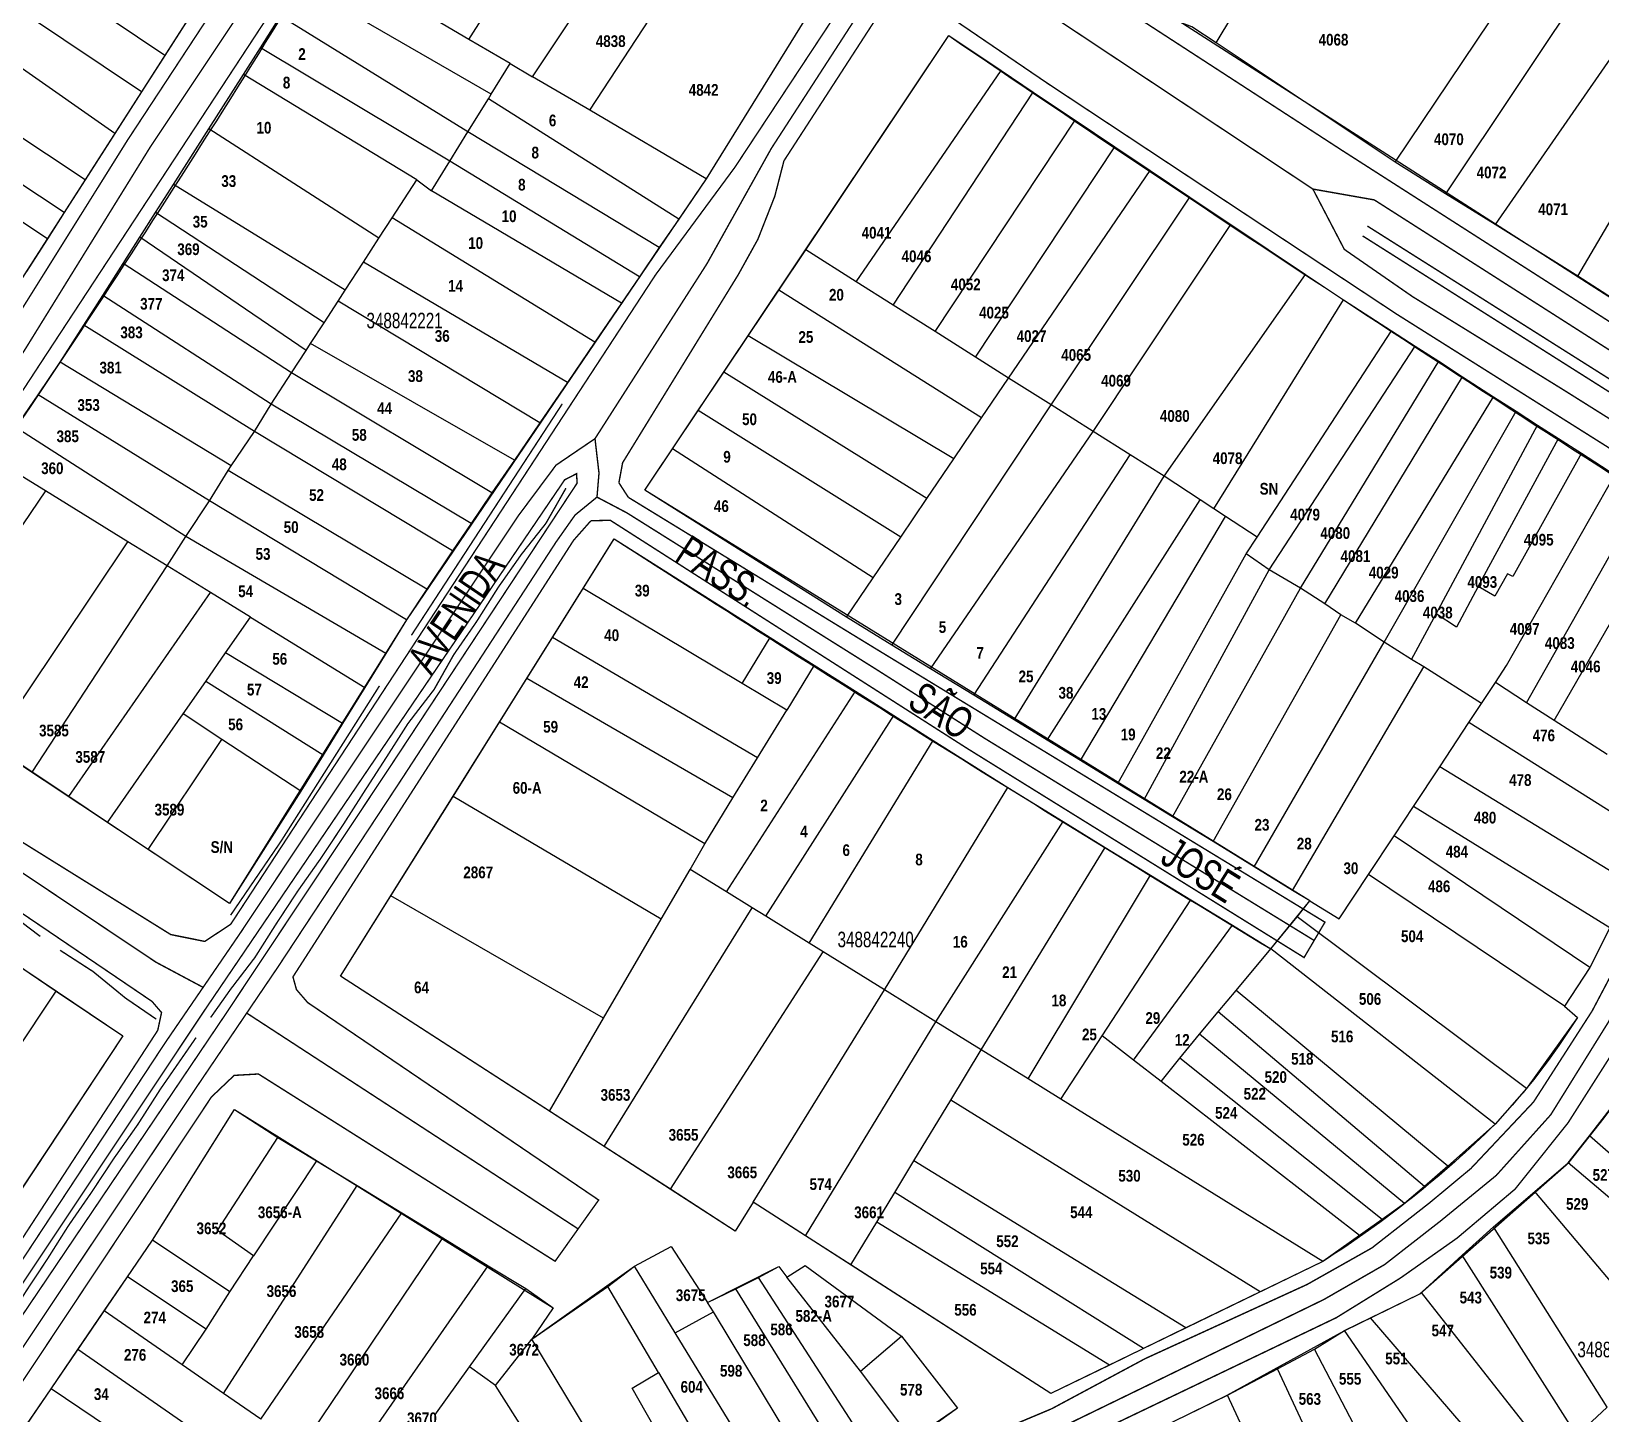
# Model space of a CAD drawing. Extents: x 203136 to 205923, y 4839890 to 4842982.
# Drawn here: x 205319.3 to 205520.8, y 4840427.4 to 4840604.8 of the extents above; entities that cross this region are included whole.
import ezdxf
from ezdxf.enums import TextEntityAlignment as Align

# ---------------------------------------------------------------- set-up
doc = ezdxf.new("R2010")
doc.units = 0
doc.header["$LTSCALE"] = 1.5
doc.header["$MEASUREMENT"] = 0
for name, pattern in [('TRACO_05', [11, 7, -1, 0.5, -1, 0.5, -1]), ('TRACO_13', [8, 5, -1, 1, -1]), ('TRACO_25', [8, 3, -1, 1, -1, 1, -1])]:
    doc.linetypes.add(name, pattern=pattern)
for name, color, linetype in [('CD_MALHA_LOTES', 40, 'CONTINUOUS'), ('CD_TXT_QUADRA', 7, 'CONTINUOUS'), ('HD-VALAS-DRENOS', 170, 'CONTINUOUS'), ('RU-QUADRAS', 210, 'CONTINUOUS'), ('SV-EIXO-RUA-N-PAV', 6, 'CONTINUOUS'), ('SV-EIXO-RUA-PAV', 20, 'CONTINUOUS'), ('SV-RUA-NAO-PAV-S-GUIA-C-GUIA', 7, 'CONTINUOUS'), ('SV-RUA-PAVIM-S-GUIA-C-GUIA', 7, 'CONTINUOUS'), ('SV-TXT-RUA-N-PAV-S-GUIA-C-GUIA', 7, 'CONTINUOUS'), ('SV-TXT-RUA-PAV-S-GUIA-C-GUIA', 7, 'CONTINUOUS'), ('Th_NmrPort', 1, 'CONTINUOUS')]:
    doc.layers.add(name, color=color, linetype=linetype)
doc.styles.add('3488-42-2D_TXTB$0$ARIAL', font='ARIAL.TTF')
doc.styles.add('ARIAL', font='ARIAL.TTF')
doc.styles.get("Standard").update_dxf_attribs({"font": 'swisscbo.ttf'})

msp = doc.modelspace()

# ---------------------------------------------------------------- linework, layer by layer
at = {"layer": 'CD_MALHA_LOTES', "linetype": 'Continuous', "flags": 128}
for points in [[(205375.45, 4840603.81), (205393.48, 4840632.09)], [(205471.39, 4840603.36), (205489.01, 4840632.67)], [(205383.6, 4840598.99), (205401.99, 4840626.59)], [(205390.99, 4840594.72), (205408.9, 4840622.13)], [(205336.42, 4840601.76), (205311.54, 4840618.43)], [(205494.38, 4840588.03), (205513.51, 4840616.56)], [(205333.43, 4840597.09), (205308.51, 4840613.76)], [(205422.79, 4840613.15), (205405.91, 4840585.9)], [(205519.67, 4840612.22), (205500.85, 4840583.99)], [(205378.32, 4840596.79), (205353.88, 4840610.88)], [(205329.99, 4840591.73), (205305.37, 4840608.96)], [(205526.381814, 4840607.682128), (205507.22, 4840580.03)], [(205339.61, 4840606.75), (205336.42, 4840601.76)], [(205348.68, 4840602.71), (205351.28, 4840606.8)], [(205375.32, 4840591.93), (205351.28, 4840606.8)], [(205375.45, 4840603.81), (205369.84, 4840607.09)], [(205471.39, 4840603.36), (205468.27, 4840605.44), (205466.26, 4840606.2)], [(205380.75, 4840600.71), (205375.45, 4840603.81)], [(205418.71, 4840576.78), (205437.05, 4840604.3)], [(205437.05, 4840604.3), (205443.77, 4840599.8)], [(205326.2, 4840585.8), (205301.17, 4840602.34)], [(205336.42, 4840601.76), (205333.43, 4840597.09)], [(205346.52, 4840599.32), (205348.68, 4840602.71)], [(205373, 4840588.18), (205348.68, 4840602.71)], [(205494.38, 4840588.03), (205471.39, 4840603.36)], [(205378.32, 4840596.79), (205380.75, 4840600.71)], [(205380.75, 4840600.71), (205383.6, 4840598.99)], [(205425.18, 4840572.69), (205443.77, 4840599.8)], [(205443.77, 4840599.8), (205447.88, 4840597.05)], [(205323.5, 4840581.59), (205298.49, 4840598.12)], [(205342.07, 4840592.33), (205346.52, 4840599.32)], [(205368.77, 4840585.78), (205346.52, 4840599.32)], [(205390.99, 4840594.72), (205383.6, 4840598.99)], [(205333.43, 4840597.09), (205329.99, 4840591.73)], [(205375.32, 4840591.93), (205377.95, 4840596.19)], [(205377.95, 4840596.19), (205378.32, 4840596.79)], [(205402.4, 4840580.74), (205377.95, 4840596.19)], [(205429.93, 4840569.7), (205447.88, 4840597.05)], [(205447.88, 4840597.05), (205453.29, 4840593.43)], [(205321.34, 4840578.22), (205296.35, 4840594.74)], [(205405.91, 4840585.9), (205390.99, 4840594.72)], [(205329.99, 4840591.73), (205326.2, 4840585.8)], [(205337.51, 4840585.16), (205342.07, 4840592.33)], [(205363.9, 4840578.29), (205342.07, 4840592.33)], [(205373, 4840588.18), (205375.32, 4840591.93)], [(205399.9, 4840577.08), (205375.32, 4840591.93)], [(205435.32, 4840566.29), (205453.29, 4840593.43)], [(205453.29, 4840593.43), (205458.37, 4840590.03)], [(205440.48, 4840563.03), (205458.37, 4840590.03)], [(205458.37, 4840590.03), (205462.92, 4840586.98)], [(205370.65, 4840584.38), (205373, 4840588.18)], [(205397.34, 4840573.33), (205373, 4840588.18)], [(205500.85, 4840583.99), (205494.38, 4840588.03)], [(205326.2, 4840585.8), (205323.5, 4840581.59)], [(205365.6, 4840580.9), (205368.77, 4840585.78)], [(205368.77, 4840585.78), (205370.65, 4840584.38)], [(205405.91, 4840585.9), (205402.4, 4840580.74)], [(205444.74, 4840560.34), (205462.92, 4840586.98)], [(205462.92, 4840586.98), (205468.03, 4840583.56)], [(205517.82, 4840573.42), (205525.81, 4840587.03)], [(205335.23, 4840581.59), (205337.51, 4840585.16)], [(205359.58, 4840571.63), (205337.51, 4840585.16)], [(205395.03, 4840569.94), (205370.65, 4840584.38)], [(205450.22, 4840556.88), (205468.03, 4840583.56)], [(205468.03, 4840583.56), (205473.29, 4840580.04)], [(205507.22, 4840580.03), (205500.85, 4840583.99)], [(205323.5, 4840581.59), (205321.34, 4840578.22)], [(205333.2, 4840578.4), (205335.23, 4840581.59)], [(205356.86, 4840567.44), (205335.23, 4840581.59)], [(205363.9, 4840578.29), (205365.6, 4840580.9)], [(205391.63, 4840564.95), (205365.6, 4840580.9)], [(205402.4, 4840580.74), (205399.9, 4840577.08)], [(205455.62, 4840553.47), (205473.29, 4840580.04)], [(205473.29, 4840580.04), (205482.88, 4840573.62)], [(205517.82, 4840573.42), (205507.22, 4840580.03)], [(205321.34, 4840578.22), (205318.66, 4840574.03)], [(205331.08, 4840575.06), (205333.2, 4840578.4)], [(205354.55, 4840563.89), (205333.2, 4840578.4)], [(205361.9, 4840575.2), (205363.9, 4840578.29)], [(205399.9, 4840577.08), (205397.34, 4840573.33)], [(205415.25, 4840571.62), (205418.71, 4840576.78)], [(205425.18, 4840572.69), (205418.71, 4840576.78)], [(205328.45, 4840570.94), (205331.08, 4840575.06)], [(205352.66, 4840560.99), (205331.08, 4840575.06)], [(205359.58, 4840571.63), (205361.9, 4840575.2)], [(205388.09, 4840559.78), (205361.9, 4840575.2)], [(205397.34, 4840573.33), (205395.03, 4840569.94)], [(205464.71, 4840547.73), (205482.88, 4840573.62)], [(205482.88, 4840573.62), (205487.75, 4840570.36)], [(205524.82, 4840568.91), (205517.82, 4840573.42)], [(205358.66, 4840570.22), (205359.58, 4840571.63)], [(205411.31, 4840565.74), (205415.25, 4840571.62)], [(205441.27, 4840555.22), (205415.25, 4840571.62)], [(205429.93, 4840569.7), (205425.18, 4840572.69)], [(205326.02, 4840567.11), (205328.45, 4840570.94)], [(205350.05, 4840556.96), (205328.45, 4840570.94)], [(205356.86, 4840567.44), (205358.66, 4840570.22)], [(205384.54, 4840554.57), (205358.66, 4840570.22)], [(205395.03, 4840569.94), (205391.63, 4840564.95)], [(205435.32, 4840566.29), (205429.93, 4840569.7)], [(205471.08, 4840543.56), (205487.75, 4840570.36)], [(205487.75, 4840570.36), (205493.89, 4840566.4)], [(205355.12, 4840564.77), (205356.86, 4840567.44)], [(205322.99, 4840562.36), (205326.02, 4840567.11)], [(205347.93, 4840553.47), (205326.02, 4840567.11)], [(205408.18, 4840561.08), (205411.31, 4840565.74)], [(205437.7, 4840549.96), (205411.31, 4840565.74)], [(205440.48, 4840563.03), (205435.32, 4840566.29)], [(205476.64, 4840539.92), (205493.89, 4840566.4)], [(205493.89, 4840566.4), (205496.93, 4840564.44)], [(205352.66, 4840560.99), (205354.55, 4840563.89)], [(205354.55, 4840563.89), (205355.12, 4840564.77)], [(205381.29, 4840549.8), (205355.12, 4840564.77)], [(205391.63, 4840564.95), (205388.09, 4840559.78)], [(205478.21, 4840535.7), (205496.93, 4840564.44)], [(205496.93, 4840564.44), (205499.97, 4840562.48)], [(205320.17, 4840558.17), (205322.99, 4840562.36)], [(205344.92, 4840549.06), (205322.99, 4840562.36)], [(205444.74, 4840560.34), (205440.48, 4840563.03)], [(205482.21, 4840533.36), (205499.97, 4840562.48)], [(205499.97, 4840562.48), (205503.03, 4840560.51)], [(205350.05, 4840556.96), (205352.66, 4840560.99)], [(205378.41, 4840545.58), (205352.66, 4840560.99)], [(205388.09, 4840559.78), (205384.54, 4840554.57)], [(205404.88, 4840556.16), (205408.18, 4840561.08)], [(205434.25, 4840544.85), (205408.18, 4840561.08)], [(205441.27, 4840555.22), (205444.74, 4840560.34)], [(205450.22, 4840556.88), (205444.74, 4840560.34)], [(205485.35, 4840531.36), (205503.03, 4840560.51)], [(205503.03, 4840560.51), (205507.01, 4840557.94)], [(205317.3, 4840553.98), (205320.17, 4840558.17)], [(205342.13, 4840544.59), (205320.17, 4840558.17)], [(205489.27, 4840528.87), (205507.01, 4840557.94)], [(205507.01, 4840557.94), (205509.92, 4840556.07)], [(205347.93, 4840553.47), (205350.05, 4840556.96)], [(205375.74, 4840541.68), (205350.05, 4840556.96)], [(205401.58, 4840551.23), (205404.88, 4840556.16)], [(205430.9, 4840539.91), (205404.88, 4840556.16)], [(205429.77, 4840526.06), (205450.22, 4840556.88)], [(205437.7, 4840549.96), (205441.27, 4840555.22)], [(205455.62, 4840553.47), (205450.22, 4840556.88)], [(205492.97, 4840526.43), (205509.92, 4840556.07)], [(205509.92, 4840556.07), (205512.66, 4840554.3)], [(205339.12, 4840539.99), (205317.3, 4840553.98)], [(205344.92, 4840549.06), (205347.93, 4840553.47)], [(205373.33, 4840538.14), (205347.93, 4840553.47)], [(205384.54, 4840554.57), (205381.29, 4840549.8)], [(205434.73, 4840523.02), (205455.62, 4840553.47)], [(205460.36, 4840550.47), (205455.62, 4840553.47)], [(205499.62, 4840530.06), (205512.66, 4840554.3)], [(205512.66, 4840554.3), (205515.33, 4840552.58)], [(205398.02, 4840545.93), (205401.58, 4840551.23)], [(205427.36, 4840534.68), (205401.58, 4840551.23)], [(205505.02, 4840533.56), (205515.33, 4840552.58)], [(205515.33, 4840552.58), (205518.28, 4840550.67)], [(205321.09, 4840545.84), (205314.51, 4840549.89)], [(205381.29, 4840549.8), (205378.41, 4840545.58)], [(205434.25, 4840544.85), (205437.7, 4840549.96)], [(205440.28, 4840519.62), (205460.36, 4840550.47)], [(205464.71, 4840547.73), (205460.36, 4840550.47)], [(205518.28, 4840550.67), (205509.49, 4840534.85)], [(205518.28, 4840550.67), (205522.58, 4840547.9)], [(205342.13, 4840544.59), (205344.54, 4840548.48)], [(205344.54, 4840548.48), (205344.92, 4840549.06)], [(205370.05, 4840533.24), (205344.54, 4840548.48)], [(205445.45, 4840516.46), (205464.71, 4840547.73)], [(205469.36, 4840544.68), (205464.71, 4840547.73)], [(205508.69, 4840523.45), (205522.58, 4840547.9)], [(205321.09, 4840545.84), (205316.27, 4840538.72)], [(205331.67, 4840539.32), (205321.09, 4840545.84)], [(205378.41, 4840545.58), (205375.74, 4840541.68)], [(205423.94, 4840529.63), (205398.02, 4840545.93)], [(205511.24, 4840518.64), (205526.39, 4840545.44)], [(205339.12, 4840539.99), (205342.13, 4840544.59)], [(205367.45, 4840529.28), (205342.13, 4840544.59)], [(205430.9, 4840539.91), (205434.25, 4840544.85)], [(205449.7, 4840513.85), (205469.36, 4840544.68)], [(205471.08, 4840543.56), (205469.36, 4840544.68)], [(205472.61, 4840542.55), (205471.08, 4840543.56)], [(205375.74, 4840541.68), (205373.33, 4840538.14)], [(205453.96, 4840511.24), (205472.61, 4840542.55)], [(205476.64, 4840539.92), (205472.61, 4840542.55)], [(205514.77, 4840516.39), (205530.15, 4840543.02)], [(205314.17, 4840513.22), (205331.67, 4840539.32)], [(205336.72, 4840536.21), (205331.67, 4840539.32)], [(205336.72, 4840536.21), (205339.12, 4840539.99)], [(205364.79, 4840524.97), (205339.12, 4840539.99)], [(205390.12, 4840533.3), (205394.12, 4840539.69)], [(205394.12, 4840539.69), (205414.14, 4840527.04)], [(205427.36, 4840534.68), (205430.9, 4840539.91)], [(205475.25, 4840537.78), (205476.64, 4840539.92)], [(205373.33, 4840538.14), (205370.05, 4840533.24)], [(205458.76, 4840508.3), (205475.25, 4840537.78)], [(205478.21, 4840535.7), (205475.25, 4840537.78)], [(205319.37, 4840509.75), (205336.72, 4840536.21)], [(205342.28, 4840532.79), (205336.72, 4840536.21)], [(205462.16, 4840506.22), (205478.21, 4840535.7)], [(205482.21, 4840533.36), (205478.21, 4840535.7)], [(205508.79, 4840535.19), (205507.17, 4840532.34)], [(205509.49, 4840534.85), (205508.79, 4840535.19)], [(205370.05, 4840533.24), (205367.45, 4840529.28)], [(205386.2, 4840527.03), (205390.12, 4840533.3)], [(205410.55, 4840521.11), (205390.12, 4840533.3)], [(205423.94, 4840529.63), (205427.36, 4840534.68)], [(205465.8, 4840503.99), (205482.21, 4840533.36)], [(205485.35, 4840531.36), (205482.21, 4840533.36)], [(205505.02, 4840533.56), (205502.25, 4840528.37)], [(205507.17, 4840532.34), (205505.02, 4840533.56)], [(205324.08, 4840506.61), (205342.28, 4840532.79)], [(205347.41, 4840529.63), (205342.28, 4840532.79)], [(205487.4, 4840529.93), (205485.35, 4840531.36)], [(205344.21, 4840525.04), (205347.41, 4840529.63)], [(205347.41, 4840529.63), (205362.09, 4840520.59)], [(205367.45, 4840529.28), (205364.79, 4840524.97)], [(205429.77, 4840526.06), (205423.94, 4840529.63)], [(205470.99, 4840500.82), (205487.4, 4840529.93)], [(205489.27, 4840528.87), (205487.4, 4840529.93)], [(205496.48, 4840524.22), (205499.62, 4840530.06)], [(205502.25, 4840528.37), (205499.62, 4840530.06)], [(205382.91, 4840521.77), (205386.2, 4840527.03)], [(205412.5, 4840511.58), (205386.2, 4840527.03)], [(205410.55, 4840521.11), (205414.14, 4840527.04)], [(205414.14, 4840527.04), (205419.79, 4840523.47)], [(205492.97, 4840526.43), (205489.27, 4840528.87)], [(205341.67, 4840521.39), (205344.21, 4840525.04)], [(205359.24, 4840515.98), (205344.21, 4840525.04)], [(205364.79, 4840524.97), (205362.09, 4840520.59)], [(205434.73, 4840523.02), (205429.77, 4840526.06)], [(205476.28, 4840497.57), (205492.97, 4840526.43)], [(205496.48, 4840524.22), (205492.97, 4840526.43)], [(205419.79, 4840523.47), (205416.26, 4840517.71)], [(205419.79, 4840523.47), (205425.08, 4840520.12)], [(205440.28, 4840519.62), (205434.73, 4840523.02)], [(205481.19, 4840494.56), (205498.04, 4840523.24)], [(205498.04, 4840523.24), (205496.48, 4840524.22)], [(205505.47, 4840518.57), (205498.04, 4840523.24)], [(205507.24, 4840521.25), (205508.69, 4840523.45)], [(205338.76, 4840517.21), (205341.67, 4840521.39)], [(205356.73, 4840511.91), (205341.67, 4840521.39)], [(205379.39, 4840516.15), (205382.91, 4840521.77)], [(205409.35, 4840506.43), (205382.91, 4840521.77)], [(205416.26, 4840517.71), (205410.55, 4840521.11)], [(205505.47, 4840518.57), (205507.24, 4840521.25)], [(205511.24, 4840518.64), (205507.24, 4840521.25)], [(205362.09, 4840520.59), (205359.24, 4840515.98)], [(205408.53, 4840494.36), (205425.08, 4840520.12)], [(205425.08, 4840520.12), (205430, 4840517.01)], [(205445.45, 4840516.46), (205440.28, 4840519.62)], [(205329.05, 4840503.29), (205338.76, 4840517.21)], [(205343.75, 4840513.94), (205338.76, 4840517.21)], [(205412.5, 4840511.58), (205416.26, 4840517.71)], [(205413.58, 4840491.23), (205430, 4840517.01)], [(205430, 4840517.01), (205435.07, 4840513.81)], [(205503.83, 4840516.1), (205505.47, 4840518.57)], [(205514.77, 4840516.39), (205511.24, 4840518.64)], [(205359.24, 4840515.98), (205356.73, 4840511.91)], [(205373.43, 4840506.62), (205379.39, 4840516.15)], [(205405.76, 4840500.55), (205379.39, 4840516.15)], [(205449.7, 4840513.85), (205445.45, 4840516.46)], [(205500.09, 4840510.44), (205503.83, 4840516.1)], [(205527.64, 4840501.15), (205503.83, 4840516.1)], [(205521.6, 4840512.02), (205514.77, 4840516.39)], [(205319.37, 4840509.75), (205314.17, 4840513.22)], [(205334.26, 4840499.82), (205343.75, 4840513.94)], [(205353.88, 4840507.3), (205343.75, 4840513.94)], [(205419.12, 4840487.8), (205435.07, 4840513.81)], [(205435.07, 4840513.81), (205444.65, 4840507.75)], [(205453.96, 4840511.24), (205449.7, 4840513.85)], [(205356.73, 4840511.91), (205353.88, 4840507.3)], [(205409.35, 4840506.43), (205412.5, 4840511.58)], [(205458.76, 4840508.3), (205453.96, 4840511.24)], [(205324.08, 4840506.61), (205319.37, 4840509.75)], [(205496.71, 4840505.31), (205500.09, 4840510.44)], [(205524.74, 4840495.38), (205500.09, 4840510.44)], [(205353.88, 4840507.3), (205344.7, 4840492.86)], [(205428.83, 4840481.78), (205444.65, 4840507.75)], [(205444.65, 4840507.75), (205451.77, 4840503.39)], [(205462.16, 4840506.22), (205458.76, 4840508.3)], [(205329.05, 4840503.29), (205324.08, 4840506.61)], [(205365.44, 4840493.86), (205373.43, 4840506.62)], [(205400.13, 4840490.86), (205373.43, 4840506.62)], [(205405.76, 4840500.55), (205409.35, 4840506.43)], [(205465.8, 4840503.99), (205462.16, 4840506.22)], [(205494.24, 4840501.57), (205496.71, 4840505.31)], [(205521.92, 4840489.76), (205496.71, 4840505.31)], [(205334.26, 4840499.82), (205329.05, 4840503.29)], [(205435.4, 4840477.7), (205451.77, 4840503.39)], [(205451.77, 4840503.39), (205457.16, 4840500.08)], [(205470.99, 4840500.82), (205465.8, 4840503.99)], [(205476.28, 4840497.57), (205470.99, 4840500.82)], [(205490.96, 4840496.61), (205494.24, 4840501.57)], [(205519.35, 4840484.65), (205494.24, 4840501.57)], [(205344.7, 4840492.86), (205334.26, 4840499.82)], [(205403.85, 4840497.26), (205405.76, 4840500.55)], [(205441.23, 4840474.09), (205457.16, 4840500.08)], [(205457.16, 4840500.08), (205462.96, 4840496.53)], [(205400.13, 4840490.86), (205403.85, 4840497.26)], [(205408.53, 4840494.36), (205403.85, 4840497.26)], [(205481.19, 4840494.56), (205476.28, 4840497.57)], [(205447.27, 4840470.35), (205462.96, 4840496.53)], [(205462.96, 4840496.53), (205468.12, 4840493.36)], [(205487.19, 4840490.89), (205490.96, 4840496.61)], [(205516.11, 4840479.69), (205490.96, 4840496.61)], [(205358.98, 4840483.53), (205365.44, 4840493.86)], [(205392.75, 4840478.15), (205365.44, 4840493.86)], [(205411.81, 4840492.33), (205408.53, 4840494.36)], [(205456.75, 4840475.88), (205468.12, 4840493.36)], [(205468.12, 4840493.36), (205473.47, 4840490.08)], [(205483.43, 4840493.2), (205481.19, 4840494.56)], [(205481.79, 4840491.18), (205483.43, 4840493.2)], [(205483.43, 4840493.2), (205487.19, 4840490.89)], [(205392.75, 4840478.15), (205400.13, 4840490.86)], [(205392.82, 4840461.68), (205411.81, 4840492.33)], [(205413.58, 4840491.23), (205411.81, 4840492.33)], [(205419.12, 4840487.8), (205413.58, 4840491.23)], [(205478.43, 4840487.04), (205481.79, 4840491.18)], [(205511.23, 4840469.14), (205481.79, 4840491.18)], [(205460.76, 4840472.77), (205473.47, 4840490.08)], [(205473.47, 4840490.08), (205478.43, 4840487.04)], [(205521.92, 4840489.76), (205519.35, 4840484.65)], [(205401.33, 4840456.19), (205420.92, 4840486.68)], [(205420.92, 4840486.68), (205419.12, 4840487.8)], [(205428.83, 4840481.78), (205420.92, 4840486.68)], [(205473.96, 4840481.72), (205478.43, 4840487.04)], [(205507.21, 4840464.56), (205478.43, 4840487.04)], [(205317.79, 4840484.77), (205322.44, 4840481.64)], [(205385.81, 4840466.2), (205358.98, 4840483.53)], [(205519.35, 4840484.65), (205516.11, 4840479.69)], [(205306.19, 4840457.23), (205322.44, 4840481.64)], [(205322.44, 4840481.64), (205331.01, 4840475.87)], [(205411.95, 4840454.53), (205428.83, 4840481.78)], [(205435.4, 4840477.7), (205428.83, 4840481.78)], [(205471.67, 4840478.99), (205473.96, 4840481.72)], [(205501.14, 4840459.15), (205473.96, 4840481.72)], [(205469.25, 4840476.11), (205471.67, 4840478.99)], [(205498.13, 4840456.55), (205471.67, 4840478.99)], [(205516.11, 4840479.69), (205517.78, 4840478.25)], [(205385.81, 4840466.2), (205392.75, 4840478.15)], [(205418.68, 4840450.2), (205435.4, 4840477.7)], [(205441.23, 4840474.09), (205435.4, 4840477.7)], [(205517.78, 4840478.25), (205511.23, 4840469.14)], [(205331.01, 4840475.87), (205314.99, 4840451.69)], [(205451.46, 4840467.75), (205456.75, 4840475.88)], [(205460.76, 4840472.77), (205456.75, 4840475.88)], [(205466.72, 4840473.03), (205469.25, 4840476.11)], [(205495.59, 4840454.35), (205469.25, 4840476.11)], [(205437.31, 4840467.62), (205441.23, 4840474.09)], [(205447.27, 4840470.35), (205441.23, 4840474.09)], [(205464.35, 4840470.03), (205460.76, 4840472.77)], [(205464.35, 4840470.03), (205466.72, 4840473.03)], [(205492.7, 4840452.31), (205466.72, 4840473.03)], [(205451.46, 4840467.75), (205447.27, 4840470.35)], [(205489.79, 4840450.26), (205464.35, 4840470.03)], [(205511.23, 4840469.14), (205507.21, 4840464.56)], [(205432.59, 4840459.84), (205437.31, 4840467.62)], [(205477.04, 4840443.02), (205437.31, 4840467.62)], [(205485.07, 4840446.92), (205451.46, 4840467.75)], [(205334.85, 4840449.66), (205345.34, 4840466.44)], [(205345.34, 4840466.44), (205350.94, 4840462.85)], [(205392.82, 4840461.68), (205385.81, 4840466.2)], [(205507.21, 4840464.56), (205501.14, 4840459.15)], [(205519.31, 4840463.06), (205521.98, 4840466.49)], [(205343.19, 4840450.9), (205350.94, 4840462.85)], [(205350.94, 4840462.85), (205355.9, 4840459.83)], [(205516.6, 4840459.6), (205519.31, 4840463.06)], [(205538.68, 4840446.16), (205519.31, 4840463.06)], [(205401.33, 4840456.19), (205392.82, 4840461.68)], [(205355.9, 4840459.83), (205347.81, 4840447.63)], [(205355.9, 4840459.83), (205361.09, 4840456.66)], [(205430.13, 4840455.79), (205432.59, 4840459.84)], [(205467.5, 4840438.39), (205432.59, 4840459.84)], [(205501.14, 4840459.15), (205498.13, 4840456.55)], [(205512.29, 4840455.92), (205516.6, 4840459.6)], [(205535.94, 4840443.21), (205516.6, 4840459.6)], [(205343.94, 4840429.98), (205361.09, 4840456.66)], [(205361.09, 4840456.66), (205366.85, 4840453.15)], [(205498.13, 4840456.55), (205495.59, 4840454.35)], [(205409.65, 4840450.82), (205401.33, 4840456.19)], [(205411.95, 4840454.53), (205409.65, 4840450.82)], [(205418.68, 4840450.2), (205411.95, 4840454.53)], [(205427.81, 4840451.96), (205430.13, 4840455.79)], [(205462.06, 4840435.76), (205430.13, 4840455.79)], [(205506.98, 4840451.39), (205512.29, 4840455.92)], [(205529.15, 4840435.91), (205512.29, 4840455.92)], [(205348.73, 4840426.67), (205366.85, 4840453.15)], [(205366.85, 4840453.15), (205372.1, 4840449.94)], [(205495.59, 4840454.35), (205492.7, 4840452.31)], [(205347.81, 4840447.63), (205343.19, 4840450.9)], [(205424.48, 4840446.47), (205427.81, 4840451.96)], [(205457.68, 4840433.63), (205427.81, 4840451.96)], [(205492.7, 4840452.31), (205489.79, 4840450.26)], [(205502.96, 4840447.72), (205506.98, 4840451.39)], [(205521.58, 4840428.2), (205506.98, 4840451.39)], [(205331.63, 4840444.95), (205334.85, 4840449.66)], [(205344.77, 4840443.04), (205334.85, 4840449.66)], [(205353.97, 4840423.04), (205372.1, 4840449.94)], [(205372.1, 4840449.94), (205377.94, 4840446.38)], [(205396.72, 4840446.3), (205401.4, 4840448.84)], [(205401.4, 4840448.84), (205406.09, 4840441.67)], [(205424.48, 4840446.47), (205418.68, 4840450.2)], [(205489.79, 4840450.26), (205485.07, 4840446.92)], [(205344.77, 4840443.04), (205347.81, 4840447.63)], [(205359.16, 4840419.45), (205377.94, 4840446.38)], [(205377.94, 4840446.38), (205382.76, 4840443.44)], [(205416.28, 4840444.91), (205418.62, 4840446.42)], [(205418.62, 4840446.42), (205430.99, 4840437.34)], [(205450.15, 4840429.98), (205424.48, 4840446.47)], [(205485.07, 4840446.92), (205477.04, 4840443.02)], [(205497.75, 4840442.93), (205502.96, 4840447.72)], [(205517.7, 4840424.56), (205502.96, 4840447.72)], [(205328.64, 4840440.57), (205331.63, 4840444.95)], [(205341.72, 4840438.22), (205331.63, 4840444.95)], [(205393.27, 4840443.71), (205396.72, 4840446.3)], [(205401.93, 4840437.76), (205396.72, 4840446.3)], [(205409.71, 4840443.43), (205412.63, 4840444.85)], [(205412.63, 4840444.85), (205415.24, 4840446.26)], [(205428, 4840421.1), (205412.63, 4840444.85)], [(205415.24, 4840446.26), (205416.28, 4840444.91)], [(205425.71, 4840432.84), (205416.28, 4840444.91)], [(205341.72, 4840438.22), (205344.77, 4840443.04)], [(205375.52, 4840433.38), (205382.76, 4840443.44)], [(205382.76, 4840443.44), (205386.28, 4840440.95)], [(205383.55, 4840436.93), (205393.27, 4840443.71)], [(205399.79, 4840432.68), (205393.27, 4840443.71)], [(205406.09, 4840441.67), (205409.71, 4840443.43)], [(205424.86, 4840418.95), (205409.71, 4840443.43)], [(205477.04, 4840443.02), (205467.5, 4840438.39)], [(205491.19, 4840439.67), (205497.56, 4840442.75), (205497.75, 4840442.93)], [(205514.52, 4840421.57), (205497.75, 4840442.93)], [(205325.26, 4840435.62), (205328.64, 4840440.57)], [(205338.62, 4840433.66), (205328.64, 4840440.57)], [(205386.28, 4840440.95), (205383.55, 4840436.93)], [(205401.93, 4840437.76), (205406.87, 4840440.47)], [(205406.87, 4840440.47), (205406.09, 4840441.67)], [(205421.19, 4840416.66), (205406.87, 4840440.47)], [(205467.5, 4840438.39), (205462.06, 4840435.76)], [(205487.86, 4840438.06), (205491.19, 4840439.67)], [(205510.24, 4840417.55), (205491.19, 4840439.67)], [(205338.62, 4840433.66), (205341.72, 4840438.22)], [(205378.88, 4840430.98), (205383.55, 4840436.93)], [(205402.73, 4840405.12), (205383.55, 4840436.93)], [(205416.58, 4840413.78), (205401.93, 4840437.76)], [(205425.71, 4840432.84), (205430.99, 4840437.34)], [(205430.99, 4840437.34), (205438.2, 4840428.09)], [(205484.03, 4840435.66), (205487.86, 4840438.06)], [(205504.19, 4840414.36), (205487.86, 4840438.06)], [(205321.82, 4840430.59), (205325.26, 4840435.62)], [(205359.86, 4840411.58), (205325.26, 4840435.62)], [(205462.06, 4840435.76), (205457.68, 4840433.63)], [(205479.25, 4840433.14), (205484.03, 4840435.66)], [(205497.17, 4840410.52), (205484.03, 4840435.66)], [(205343.94, 4840429.98), (205338.62, 4840433.66)], [(205371.06, 4840427.19), (205375.52, 4840433.38)], [(205378.88, 4840430.98), (205375.52, 4840433.38)], [(205396.42, 4840430.66), (205399.79, 4840432.68)], [(205399.79, 4840432.68), (205412.44, 4840411.2)], [(205432.31, 4840424.05), (205425.71, 4840432.84)], [(205457.68, 4840433.63), (205450.15, 4840429.98)], [(205472.86, 4840429.77), (205479.25, 4840433.14)], [(205491.32, 4840407.25), (205479.25, 4840433.14)], [(205318.65, 4840425.95), (205321.82, 4840430.59)], [(205356.64, 4840407.07), (205321.82, 4840430.59)], [(205392.89, 4840408.89), (205378.88, 4840430.98)], [(205408.77, 4840408.87), (205396.42, 4840430.66)], [(205348.73, 4840426.67), (205343.94, 4840429.98)], [(205467.66, 4840427.22), (205472.86, 4840429.77)], [(205484.91, 4840403.76), (205472.86, 4840429.77)], [(205438.2, 4840428.09), (205432.31, 4840424.05)], [(205517.7, 4840424.56), (205521.58, 4840428.2)]]:
    msp.add_lwpolyline(points, dxfattribs=at)
at = {"layer": 'HD-VALAS-DRENOS', "linetype": 'TRACO_05', "const_width": 0.18}
for points in [[(205387.44, 4840557.02), (205368.07, 4840527.31)], [(205387.91, 4840546.19), (205385.33, 4840541.67), (205382.18, 4840537.68), (205379.23, 4840533.48), (205376.41, 4840529.02), (205373.5, 4840524.81), (205370.99, 4840520.36), (205367.63, 4840515.99), (205364.89, 4840511.69), (205362.16, 4840507.46), (205359.35, 4840503.06), (205356.51, 4840498.77), (205353.46, 4840494.45), (205350.67, 4840490.2), (205347.98, 4840485.95), (205344.85, 4840481.86), (205342.3, 4840478.25)], [(205363.97, 4840520.82), (205351.34, 4840500.88), (205344.86, 4840491.38)], [(205303.67, 4840500.31), (205307.81, 4840497.46), (205312.77, 4840494.15), (205317.08, 4840491.19), (205320.42, 4840488.65)], [(205322.97, 4840486.87), (205327.2, 4840484.14), (205331.34, 4840480.75), (205335.31, 4840478.03)], [(205340.42, 4840475.66), (205338.31, 4840472.61), (205335.84, 4840469.04), (205332.95, 4840464.52), (205329.85, 4840460.12), (205327.02, 4840455.83), (205324.04, 4840451.52), (205321.33, 4840447.23), (205318.51, 4840442.97), (205315.88, 4840438.7), (205312.89, 4840434.67), (205310.01, 4840430.22), (205307.17, 4840425.8), (205304.32, 4840421.58), (205301.39, 4840417.34), (205299.66, 4840414.7)]]:
    msp.add_lwpolyline(points, dxfattribs=at)
at = {"layer": 'RU-QUADRAS', "color": 6, "linetype": 'Continuous'}
for points in [[(205447.06, 4840618.72), (205485.28, 4840678.68), (205551.88, 4840637.1), (205556.46, 4840643.81), (205516.41, 4840668.46), (205518.24, 4840671.2), (205505.72, 4840679.29), (205503.13, 4840675.63), (205488.33, 4840685.09), (205519.46, 4840730.17), (205526.4, 4840739.56), (205562.03, 4840717.51), (205564.77, 4840716.29, -0.0100029627), (205620.54, 4840680.05), (205567.98, 4840594.46), (205546.23, 4840555.09)], [(205297.08, 4840524.47, 0.0164433302), (205356.45, 4840614.92), (205376.46, 4840643.09), (205422.79, 4840613.15), (205405.91, 4840585.9), (205367.45, 4840529.28), (205344.7, 4840492.86)], [(205358.98, 4840483.53), (205394.12, 4840539.69, 0.006851807), (205478.43, 4840487.04), (205483.43, 4840493.2), (205398.02, 4840545.93), (205437.05, 4840604.3, 0.0086204836), (205544.16, 4840533.99), (205519.35, 4840484.65), (205516.11, 4840479.69), (205517.78, 4840478.25, -0.0485461051), (205507.21, 4840464.56, -0.0530364443), (205485.07, 4840446.92), (205450.15, 4840429.98), (205411.95, 4840454.53), (205409.65, 4840450.82)], [(205456.25, 4840421.62), (205472.82, 4840429.75), (205487.81, 4840438.03), (205497.56, 4840442.75), (205516.7, 4840459.68, 0.026141023), (205536.15, 4840486.37), (205554.08, 4840526.21), (205556.38, 4840525.79), (205596.12, 4840501.1), (205605.24, 4840495.96, -0.01555071), (205573, 4840453.39, 0.0180792945), (205518.06, 4840388.23), (205484.35, 4840368.26)]]:
    msp.add_lwpolyline(points, format="xyb", close=True, dxfattribs=at)
for points in [[(205237.86, 4840562.39), (205271.33, 4840612.21), (205272.46, 4840611.55), (205317, 4840681.42), (205366.41, 4840648.59), (205289.98, 4840529.36)], [(205206.99, 4840392.75), (205284.96, 4840506.88), (205331.01, 4840475.87), (205262.95, 4840372.95), (205255.51, 4840362.36)]]:
    msp.add_lwpolyline(points, close=True, dxfattribs=at)
msp.add_lwpolyline([(205265.99, 4840348.69), (205334.85, 4840449.66), (205345.34, 4840466.44), (205386.28, 4840440.95), (205383.55, 4840436.93), (205396.72, 4840446.3), (205401.4, 4840448.84), (205406.09, 4840441.67), (205415.24, 4840446.26), (205416.28, 4840444.91), (205418.62, 4840446.42), (205430.99, 4840437.34), (205438.2, 4840428.09, -0.0210712142), (205402.73, 4840405.12)], format="xyb", dxfattribs=at)
at = {"layer": 'SV-EIXO-RUA-N-PAV', "const_width": 0.18}
for points in [[(205561.892922, 4840929.85008), (205554.951696, 4840925.948575), (205550.962413, 4840921.329406), (205521.761673, 4840875.617477), (205470.944407, 4840799.369421), (205461.402955, 4840783.654088), (205423.517776, 4840725.750567), (205381.890851, 4840662.140885), (205377.387308, 4840654.950498), (205371.788137, 4840646.425551), (205355.698629, 4840621.730027), (205334.557764, 4840590.018729), (205318.468256, 4840564.013594), (205290.498704, 4840520.60934), (205283.015212, 4840510.319539), (205250.836196, 4840462.238102), (205221.380886, 4840419.230269), (205202.474128, 4840392.080363)], [(205474.224488, 4840678.919864), (205437.750546, 4840625.0185), (205428.772339, 4840612.19249), (205414.278947, 4840589.811102), (205406.006171, 4840574.99706), (205391.641039, 4840552.551543), (205386.638896, 4840549.15265), (205381.765012, 4840542.611385), (205353.80431, 4840500.670332), (205346.172833, 4840489.191052), (205336.425066, 4840474.954181), (205306.925242, 4840430.127276), (205296.600304, 4840414.415413), (205269.128955, 4840372.85205), (205266.988573, 4840369.998208), (205264.264451, 4840367.209226), (205261.734909, 4840364.939124), (205259.205367, 4840361.631261), (205254.405723, 4840358.907139), (205251.09786, 4840351.577953), (205249.930379, 4840348.65925), (205249.022339, 4840346.486438)], [(205125.153468, 4840623.620858), (205134.004374, 4840617.493308), (205143.990012, 4840611.706177), (205171.122148, 4840592.439309), (205184.272983, 4840583.564834), (205222.371963, 4840559.758459), (205235.422953, 4840550.992868), (205287.591455, 4840517.231268), (205335.270725, 4840485.343249), (205341.325612, 4840482.111558)], [(205391.641039, 4840552.551543), (205392.15408, 4840548.126569), (205391.89756, 4840545.048327), (205389.075837, 4840542.739645), (205386.638896, 4840539.276622), (205366.75858, 4840508.750718), (205350.918457, 4840484.701949), (205340.401129, 4840469.182477), (205314.492588, 4840430.383796), (205300.704627, 4840409.92631), (205289.930779, 4840393.573147), (205278.25911, 4840375.744993), (205262.182834, 4840349.57493), (205259.861644, 4840344.40894), (205258.03089, 4840334.484323), (205251.575071, 4840321.572686), (205239.071243, 4840300.385669)], [(205391.89756, 4840545.048327), (205395.739163, 4840543.0246), (205427.843344, 4840522.8808), (205441.692207, 4840514.067888), (205483.971501, 4840488.133245)], [(205346.925171, 4840478.809416), (205389.476039, 4840451.10535)]]:
    msp.add_lwpolyline(points, dxfattribs=at)
at = {"layer": 'SV-EIXO-RUA-PAV', "const_width": 0.18}
for points in [[(205546.167555, 4840539.8707), (205515.88897, 4840558.876335), (205496.610849, 4840570.783379), (205487.852371, 4840576.846941), (205483.809996, 4840584.594826), (205425.757006, 4840623.109672), (205267.742374, 4840727.015517), (205209.564034, 4840766.713678), (205194.506111, 4840775.611542), (205064.118185, 4840862.536826), (204928.596875, 4840953.911043), (204901.903284, 4840971.70677), (204782.19, 4841049.35)], [(205483.809996, 4840584.594826), (205491.694482, 4840583.204223), (205543.661284, 4840550.027071), (205576.677382, 4840528.821609), (205609.371372, 4840507.938256), (205616.85725, 4840502.94868), (205620.8599, 4840500.100288), (205634.012655, 4840491.24231), (205638.150102, 4840483.928471)], [(205549.966218, 4840537.469246), (205547.844523, 4840532.557257), (205537.875881, 4840510.104522), (205528.559394, 4840490.213821), (205521.711775, 4840477.58998), (205514.35175, 4840465.758041), (205507.364384, 4840457.978774), (205500.190689, 4840452.109386), (205493.016993, 4840446.519494), (205485.237726, 4840442.04758), (205463.623475, 4840431.519949), (205451.838118, 4840425.790309)]]:
    msp.add_lwpolyline(points, dxfattribs=at)
at = {"layer": 'SV-RUA-NAO-PAV-S-GUIA-C-GUIA', "linetype": 'TRACO_25', "const_width": 0.18}
for points in [[(205369.55, 4840648.62), (205331.64, 4840590.9), (205289.56, 4840523.63), (205288.03, 4840521.83), (205283.86, 4840523.09), (205246.98, 4840546.61), (205234.59, 4840554.91)], [(205426.81, 4840613.47), (205409.6, 4840587.39), (205399.42, 4840573.59), (205379.93, 4840543.78), (205344.87, 4840490.21), (205341.54, 4840488.01), (205337.17, 4840488.89), (205293.58, 4840516.02), (205292.53, 4840518.59), (205294.16, 4840521.99), (205320.67, 4840562.56), (205358.25, 4840619.86), (205374.7, 4840645.09)], [(205430.73, 4840611.11), (205415.9, 4840588.22), (205414.72, 4840583.66), (205412.55, 4840578.14), (205410.02, 4840573.58), (205395.19, 4840549.47), (205394.71, 4840546.89)], [(205254.05, 4840345.54), (205260.48, 4840350.65), (205276.09, 4840377.02), (205298.86, 4840411.49), (205344.12, 4840478.53), (205365.2, 4840510.23), (205389.35, 4840546.85), (205389.27, 4840548.05), (205387.75, 4840547.27), (205341.49, 4840479.13), (205297.79, 4840413.55), (205268.2, 4840368.96), (205262.84, 4840363.66), (205260.31, 4840359.77), (205256.25, 4840356.86), (205253.12, 4840351.75), (205252.49, 4840348.3)], [(205391.12, 4840542.02), (205388.89, 4840539.5), (205352.86, 4840483.46), (205353.31, 4840481.83), (205354.74, 4840480.17), (205392.11, 4840454.81), (205386.52, 4840446.95), (205348.43, 4840470.99), (205345.31, 4840470.81), (205342.39, 4840468.03), (205292.15, 4840392.41), (205264.05, 4840348.39)], [(205206.77, 4840391.73), (205206.64, 4840392.72), (205206.85, 4840393.76), (205252.53, 4840460.99), (205285.57, 4840509.38), (205287.06, 4840511.34), (205289.24, 4840511.18), (205334.76, 4840480.31), (205335.99, 4840478.88), (205335.5, 4840476.59), (205305.68, 4840430.77), (205267.92, 4840373.47), (205263.28, 4840368.6), (205258.38, 4840363.2), (205255.66, 4840361.83), (205253.35, 4840362.19)], [(205450.27, 4840428.01), (205440.29, 4840423.82), (205423.4, 4840415.71), (205411.58, 4840408.71), (205401.92, 4840402.47), (205392.95, 4840394.44), (205384.01, 4840383.21), (205372.24, 4840369.65), (205352.71, 4840348.04), (205325.15, 4840319.91), (205277.05, 4840273.04), (205248.65, 4840241.43), (205246.98, 4840240.83), (205245.43, 4840242.01), (205236.22, 4840249.56)]]:
    msp.add_lwpolyline(points, dxfattribs=at)
at = {"layer": 'SV-RUA-NAO-PAV-S-GUIA-C-GUIA', "linetype": 'TRACO_13', "const_width": 0.18}
msp.add_lwpolyline([(205395.92, 4840545.02), (205427.46, 4840525.72), (205485.36, 4840490.48), (205482.68, 4840485.94), (205439.45, 4840512.77), (205393.61, 4840542.07), (205391.12, 4840542.02)], dxfattribs=at)
at = {"layer": 'SV-RUA-NAO-PAV-S-GUIA-C-GUIA', "const_width": 0.18}
for points in [[(205394.71, 4840546.89), (205395.796503, 4840545.21086)], [(205395.796503, 4840545.21086), (205395.92, 4840545.02)]]:
    msp.add_lwpolyline(points, dxfattribs=at)
at = {"layer": 'SV-RUA-PAVIM-S-GUIA-C-GUIA', "linetype": 'Continuous', "const_width": 0.18}
for points in [[(205544.18, 4840553.3), (205487.62, 4840589.52), (205443.34, 4840618.26)], [(205430.73, 4840611.11), (205449.78, 4840598.14), (205494.55, 4840568.55), (205544.95, 4840536.81), (205545.94, 4840535.46), (205545.48, 4840533.51), (205532.75, 4840505.14), (205526.36, 4840491.76), (205519.67, 4840479.09), (205512.14, 4840467.39), (205504.1, 4840458.86), (205498.83, 4840454.48), (205491.39, 4840448.66), (205483.07, 4840443.97), (205462.26, 4840434.44), (205450.27, 4840428.01)], [(205602.73, 4840490.93), (205606.32, 4840495.13), (205606.32, 4840496.41), (205605.21, 4840497.73), (205563.65, 4840525.24), (205552.72, 4840532.46), (205551.33, 4840532.58), (205549.86, 4840530.66), (205537.7, 4840503.39), (205530.8, 4840488.71), (205523.96, 4840476.33), (205516.57, 4840464.72), (205509.78, 4840456.22), (205502.32, 4840449.92), (205495.06, 4840444.8), (205486.81, 4840439.7), (205453.08, 4840423.54)]]:
    msp.add_lwpolyline(points, dxfattribs=at)
at = {"layer": 'SV-RUA-PAVIM-S-GUIA-C-GUIA', "const_width": 0.18}
for points in [[(205490.8, 4840579.85), (205552.92, 4840540.61)], [(205552.16, 4840539.39), (205490.2, 4840578.58)]]:
    msp.add_lwpolyline(points, dxfattribs=at)

# ---------------------------------------------------------------- texts
at = {"layer": 'CD_TXT_QUADRA', "style": 'ARIAL', "width": 0.7}
for s, p in [('348842221', (205362.3, 4840566.72)), ('348842240', (205422.78, 4840487.26)), ('348842459', (205517.77, 4840434.62))]:
    msp.add_text(s, height=2, dxfattribs=at).set_placement(p)
at = {"layer": 'SV-TXT-RUA-N-PAV-S-GUIA-C-GUIA', "style": '3488-42-2D_TXTB$0$ARIAL', "width": 0.7}
for s, rotation, p in [('PASS.', 327, (205401.690588, 4840536.984787)), ('SÃO', 327, (205431.559693, 4840518.212884)), ('JOSÉ', 328, (205464.021602, 4840498.196435))]:
    msp.add_text(s, height=4, rotation=rotation, dxfattribs=at).set_placement(p)
at = {"layer": 'SV-TXT-RUA-PAV-S-GUIA-C-GUIA', "style": 'ARIAL', "width": 0.7}
msp.add_text('AVENIDA', height=4, rotation=56, dxfattribs=at).set_placement((205370.64, 4840522.02))
at = {"layer": 'Th_NmrPort', "color": 1}
for s, p in [('4838', (205391.748086, 4840603.584422)), ('4068', (205484.549789, 4840603.768899)), ('2', (205353.544482, 4840601.933568)), ('8', (205351.564482, 4840598.263568)), ('4842', (205403.678086, 4840597.324422)), ('6', (205385.71919, 4840593.401565)), ('10', (205348.184482, 4840592.473568)), ('4070', (205499.359789, 4840590.988899)), ('8', (205383.48919, 4840589.281565)), ('4072', (205504.839789, 4840586.728899)), ('33', (205343.664482, 4840585.623568)), ('8', (205381.76919, 4840585.161565)), ('10', (205379.653636, 4840581.105738)), ('4071', (205512.746432, 4840581.994482)), ('35', (205339.994482, 4840580.403568)), ('4041', (205425.878086, 4840578.984422)), ('369', (205338.014482, 4840576.873568)), ('10', (205375.363636, 4840577.665738)), ('4046', (205431.008086, 4840575.964422)), ('374', (205336.063636, 4840573.535738)), ('14', (205372.783636, 4840572.175738)), ('20', (205421.684482, 4840571.023568)), ('4052', (205437.338086, 4840572.354422)), ('377', (205333.243636, 4840569.865738)), ('4025', (205440.958086, 4840568.734422)), ('383', (205330.703636, 4840566.195738)), ('36', (205371.073636, 4840565.735738)), ('25', (205417.764482, 4840565.603568)), ('4027', (205445.778086, 4840565.714422)), ('4065', (205451.508086, 4840563.304422)), ('381', (205328.023636, 4840561.675738)), ('38', (205367.633636, 4840560.585738)), ('46-A', (205413.844482, 4840560.473568)), ('4069', (205456.628086, 4840559.994422)), ('353', (205325.193636, 4840556.875738)), ('44', (205363.683636, 4840556.465738)), ('50', (205410.524482, 4840555.043568)), ('4080', (205464.168086, 4840555.464422)), ('385', (205322.513636, 4840552.855738)), ('58', (205360.423636, 4840553.035738)), ('360', (205320.533636, 4840548.755738)), ('48', (205357.853636, 4840549.255738)), ('9', (205408.114482, 4840550.223568)), ('4078', (205470.948086, 4840550.044422)), ('52', (205354.933636, 4840545.315738)), ('SN', (205476.978086, 4840546.124422)), ('46', (205406.914482, 4840543.893568)), ('4079', (205480.898086, 4840542.804422)), ('50', (205351.673636, 4840541.195738)), ('4080', (205484.768086, 4840540.434422)), ('4095', (205510.891591, 4840539.581875)), ('53', (205348.063636, 4840537.755738)), ('4081', (205487.371591, 4840537.471875)), ('4029', (205490.991591, 4840535.361875)), ('54', (205345.833636, 4840532.955738)), ('39', (205396.74919, 4840533.051565)), ('4036', (205494.311591, 4840532.341875)), ('4093', (205503.651591, 4840534.151875)), ('3', (205430.098086, 4840531.954422)), ('4038', (205497.931591, 4840530.231875)), ('5', (205435.776432, 4840528.364482)), ('40', (205392.82919, 4840527.321565)), ('4097', (205509.081591, 4840528.121875)), ('4083', (205513.601591, 4840526.311875)), ('56', (205350.213636, 4840524.285738)), ('7', (205440.606432, 4840525.054482)), ('4046', (205516.921591, 4840523.301875)), ('57', (205346.953636, 4840520.335738)), ('42', (205388.90919, 4840521.291565)), ('39', (205413.693568, 4840521.815518)), ('25', (205446.026432, 4840522.034482)), ('38', (205451.156432, 4840519.924482)), ('13', (205455.376432, 4840517.214482)), ('3585', (205320.268086, 4840515.084422)), ('56', (205344.543636, 4840515.875738)), ('59', (205384.98919, 4840515.561565)), ('19', (205459.138435, 4840514.57919)), ('476', (205512.031875, 4840514.458409)), ('22', (205463.658435, 4840512.16919)), ('3587', (205324.928086, 4840511.694422)), ('22-A', (205466.668435, 4840509.15919)), ('478', (205509.011875, 4840508.728409)), ('60-A', (205381.06919, 4840507.721565)), ('26', (205471.498435, 4840506.89919)), ('3589', (205335.098086, 4840504.924422)), ('2', (205412.866432, 4840505.454482)), ('4', (205417.996432, 4840502.134482)), ('23', (205476.318435, 4840502.97919)), ('480', (205504.491875, 4840503.898409)), ('S/N', (205342.298086, 4840500.124422)), ('28', (205481.748435, 4840500.56919)), ('6', (205423.416432, 4840499.724482)), ('8', (205432.766432, 4840498.524482)), ('484', (205500.864422, 4840499.531914)), ('2867', (205374.73919, 4840496.871565)), ('30', (205487.739207, 4840497.403466)), ('486', (205498.593466, 4840495.080793)), ('16', (205437.586432, 4840487.964482)), ('504', (205495.124422, 4840488.671914)), ('21', (205443.916432, 4840484.054482)), ('64', (205368.40919, 4840482.101565)), ('18', (205450.246432, 4840480.434482)), ('506', (205489.721621, 4840480.62022)), ('29', (205462.306432, 4840478.174482)), ('25', (205454.166432, 4840476.064482)), ('12', (205466.07978, 4840475.361621)), ('516', (205486.139437, 4840475.80611)), ('518', (205481.019437, 4840472.93611)), ('520', (205477.609437, 4840470.59611)), ('3653', (205392.358435, 4840468.30919)), ('522', (205474.919437, 4840468.44611)), ('524', (205471.25531, 4840465.99078)), ('3655', (205401.098435, 4840463.17919)), ('526', (205467.043466, 4840462.550793)), ('3665', (205408.638435, 4840458.35919)), ('530', (205458.833466, 4840457.920793)), ('527', (205519.725723, 4840458.024367)), ('574', (205419.188435, 4840456.84919)), ('529', (205516.31406, 4840454.30152)), ('3656-A', (205348.358086, 4840453.234422)), ('3661', (205424.918435, 4840453.22919)), ('544', (205452.643636, 4840453.235738)), ('3652', (205340.488086, 4840451.174422)), ('535', (205511.367324, 4840449.880401)), ('552', (205443.161875, 4840449.518409)), ('554', (205441.091875, 4840446.018409)), ('365', (205337.214422, 4840443.751914)), ('539', (205506.507324, 4840445.490401)), ('3656', (205349.478086, 4840443.114422)), ('3675', (205402.01978, 4840442.59133)), ('3677', (205421.112481, 4840441.779142)), ('543', (205502.64978, 4840442.29133)), ('274', (205333.684422, 4840439.721914)), ('582-A', (205417.382397, 4840439.922835)), ('556', (205437.771875, 4840440.718409)), ('3658', (205353.038086, 4840437.874422)), ('586', (205414.155177, 4840438.196203)), ('547', (205499.04978, 4840438.06133)), ('3672', (205380.629207, 4840435.593466)), ('588', (205410.678853, 4840436.81544)), ('276', (205331.164422, 4840434.931914)), ('3660', (205358.848086, 4840434.314422)), ('551', (205493.09978, 4840434.46133)), ('598', (205407.688853, 4840432.88544)), ('555', (205487.159094, 4840431.854209)), ('34', (205327.304422, 4840429.891914)), ('3666', (205363.338086, 4840430.004422)), ('604', (205402.628853, 4840430.82544)), ('578', (205430.80406, 4840430.46152)), ('563', (205481.989094, 4840429.274209)), ('3670', (205367.509207, 4840426.793466))]:
    msp.add_text(s, height=1.5, dxfattribs=at).set_placement(p, align=Align.MIDDLE_LEFT)

doc.saveas('drawing.dxf')
